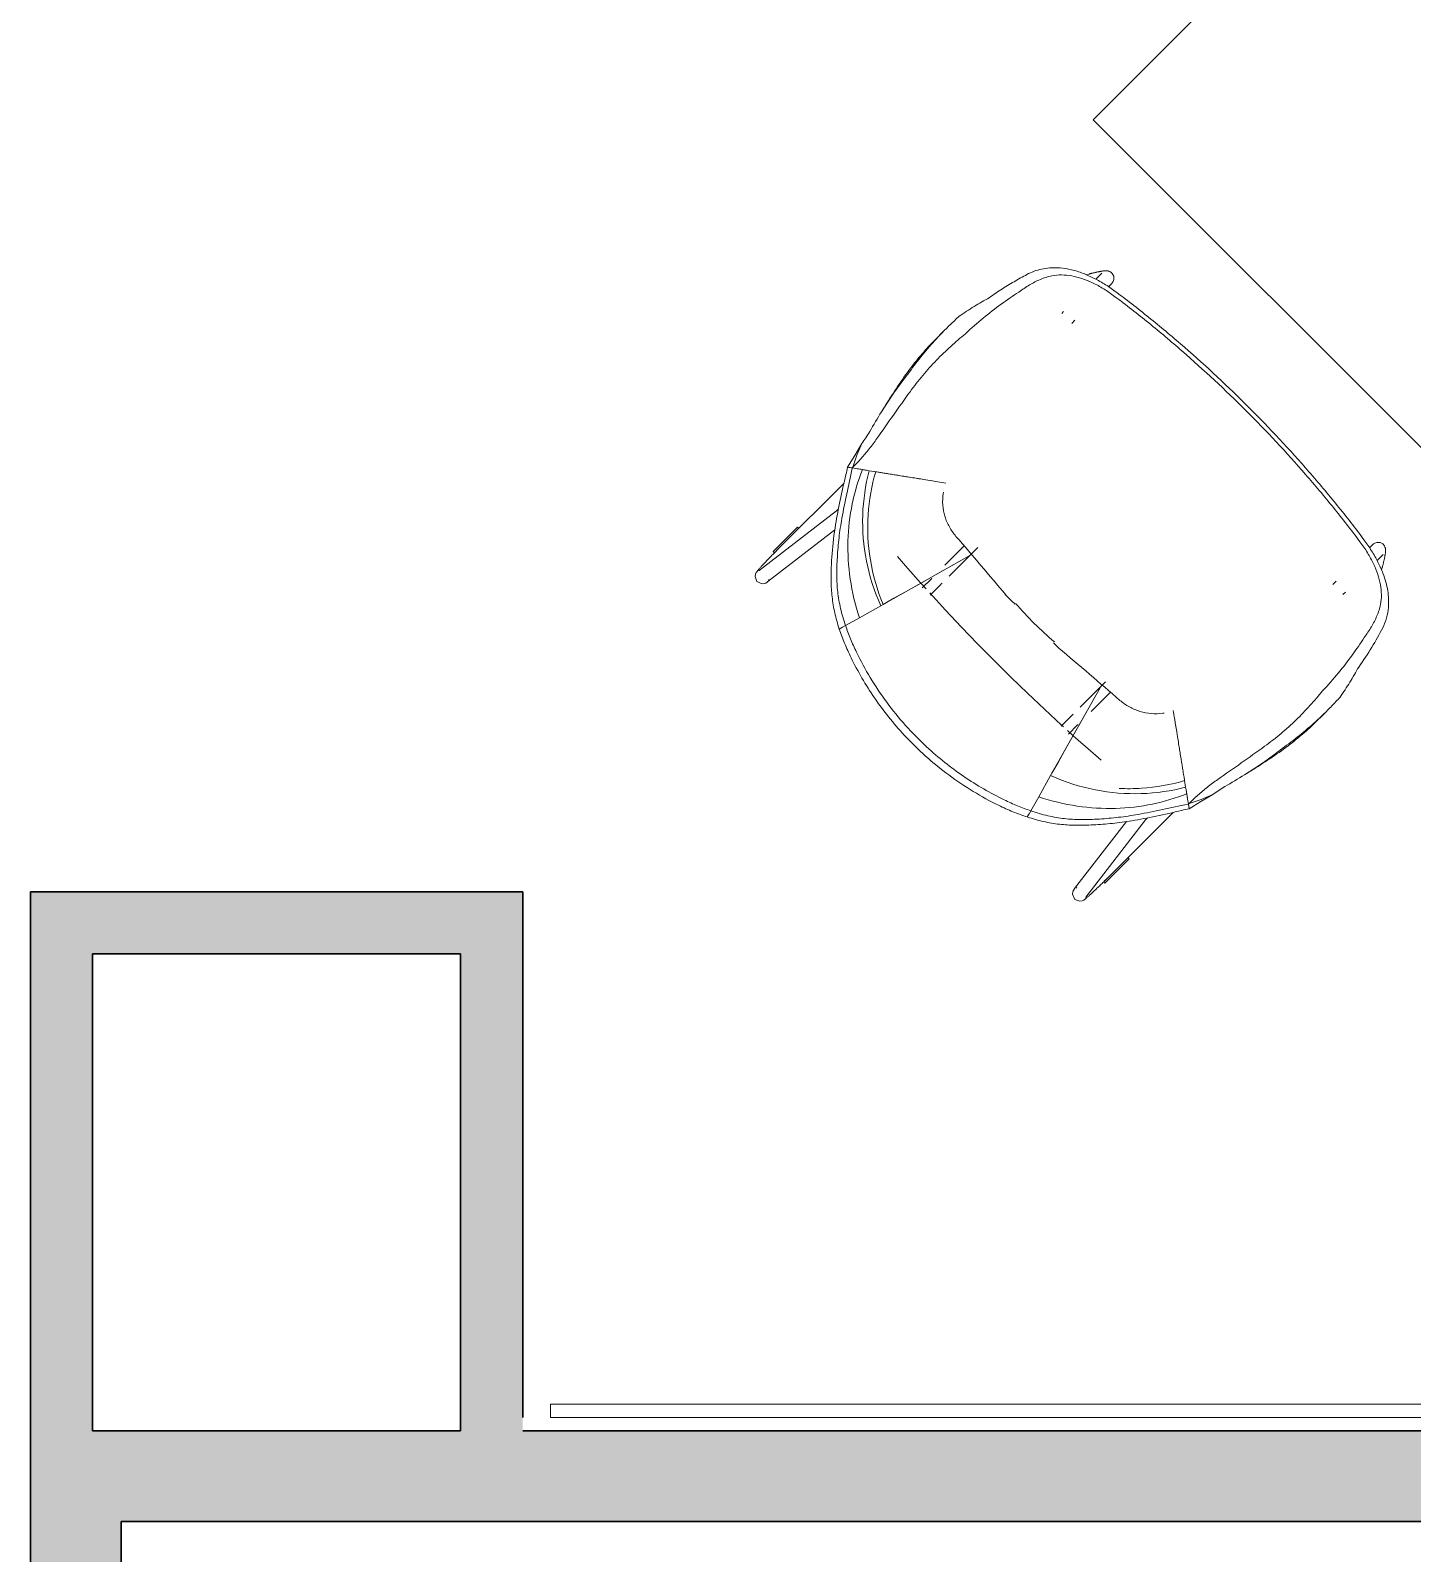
# Model space of a CAD drawing. Header units: millimetres. Extents: x 155927 to 295199, y -4084 to 97293.
# Drawn here: x 226351 to 227907, y 26120 to 27834 of the extents above; entities that cross this region are included whole.
import ezdxf

# ---------------------------------------------------------------- set-up
doc = ezdxf.new("R2010")
doc.units = ezdxf.units.MM
doc.header["$MEASUREMENT"] = 0
for name, color, linetype, lineweight in [('A-WALL-PATT', 7, 'CONTINUOUS', 9), ('I-FURN', 8, 'CONTINUOUS', 9), ('I-WALL', 7, 'CONTINUOUS', 9)]:
    doc.layers.add(name, color=color, linetype=linetype, lineweight=lineweight)

msp = doc.modelspace()

# ---------------------------------------------------------------- hatches: boundary and pattern name
at = {"layer": 'A-WALL-PATT'}
for points in [[(226420.8, 26257.6), (226420.8, 26864.4), (226350.8, 26864.4), (226350.8, 26257.6)], [(226834.9, 26794.4), (226834.9, 26864.4), (226420.8, 26864.4), (226420.8, 26794.4)], [(226904.9, 26257.6), (226904.9, 26864.4), (226834.9, 26864.4), (226834.9, 26257.6)], [(226452.8, 26155.6), (230379.3, 26155.6), (230379.3, 26257.6), (226452.8, 26257.6)]]:
    msp.add_hatch(color=256, dxfattribs=at).paths.add_polyline_path(points, flags=0)
h = msp.add_hatch(color=256, dxfattribs=at)
h.paths.add_polyline_path([(226452.8, 15229.6), (226452.8, 16778.1), (226350.8, 16778.1), (226350.8, 15229.6)], flags=0)
h.paths.add_polyline_path([(226452.8, 17788.1), (226452.8, 19528.1), (226350.8, 19528.1), (226350.8, 17788.1)], flags=0)
h.paths.add_polyline_path([(226350.8, 20538.1), (226452.8, 20538.1), (226452.8, 22278.1), (226350.8, 22278.1), (226350.8, 20988.1)], flags=0)
h.paths.add_polyline_path([(226452.8, 23288.1), (226452.8, 25028.1), (226350.8, 25028.1), (226350.8, 23288.1)], flags=0)
h.paths.add_polyline_path([(226452.8, 26038.1), (226452.8, 26257.6), (226350.8, 26257.6), (226350.8, 26038.1)], flags=0)

# ---------------------------------------------------------------- linework, layer by layer
at = {"layer": 'I-FURN'}
for p, q in [((228041.9, 28228.4), (227547, 27733.5)), ((227547, 27733.5), (228041.9, 27238.5)), ((227537.3, 27560.4), (227537.4, 27559.9)), ((227542.6, 27559.8), (227539.2, 27558.9)), ((227542.8, 27559.9), (227542.6, 27559.8)), ((227543.5, 27560.1), (227542.8, 27559.9)), ((227544.2, 27560.2), (227543.5, 27560.1)), ((227545, 27560.4), (227544.2, 27560.2)), ((227545.7, 27560.6), (227545, 27560.4)), ((227546.4, 27560.8), (227545.7, 27560.6)), ((227547.1, 27561), (227546.4, 27560.8)), ((227547.8, 27561.1), (227547.1, 27561)), ((227548.5, 27561.3), (227547.8, 27561.1)), ((227549.2, 27561.5), (227548.5, 27561.3)), ((227549.9, 27561.6), (227549.2, 27561.5)), ((227550.5, 27561.8), (227549.9, 27561.6)), ((227556.7, 27560.6), (227550, 27553.9)), ((227551.2, 27561.9), (227550.5, 27561.8)), ((227551.8, 27562.1), (227551.2, 27561.9)), ((227552.5, 27562.2), (227551.8, 27562.1)), ((227553.1, 27562.3), (227552.5, 27562.2)), ((227553.7, 27562.4), (227553.1, 27562.3)), ((227554.3, 27562.6), (227553.7, 27562.4)), ((227554.9, 27562.7), (227554.3, 27562.6)), ((227555.5, 27562.8), (227554.9, 27562.7)), ((227556, 27562.9), (227555.5, 27562.8)), ((227556.6, 27563), (227556, 27562.9)), ((227557.1, 27563), (227556.6, 27563)), ((227557.6, 27563.1), (227557.1, 27563)), ((227558.1, 27563.2), (227557.6, 27563.1)), ((227558.6, 27563.3), (227558.1, 27563.2)), ((227559.1, 27563.3), (227558.6, 27563.3)), ((227559.5, 27563.4), (227559.1, 27563.3)), ((227560, 27563.4), (227559.5, 27563.4)), ((227560.5, 27563.4), (227560, 27563.4)), ((227560.9, 27563.4), (227560.5, 27563.4)), ((227561.4, 27563.5), (227560.9, 27563.4)), ((227561.9, 27563.4), (227561.4, 27563.5)), ((227562.5, 27563.4), (227561.9, 27563.4)), ((227563.2, 27563.3), (227562.5, 27563.4)), ((227564, 27563.2), (227563.2, 27563.3)), ((227565.2, 27562.8), (227564, 27563.2)), ((227566.7, 27562.1), (227565.2, 27562.8)), ((227568.6, 27560.4), (227566.7, 27562.1)), ((227570.2, 27557.3), (227568.6, 27560.4)), ((227569.5, 27551.4), (227568.6, 27550)), ((227570.3, 27553.8), (227569.5, 27551.4)), ((227570.2, 27557.3), (227570.3, 27553.8)), ((227564.2, 27545.5), (227568, 27549.3)), ((227568.6, 27550), (227568, 27549.3)), ((227513.8, 27517.7), (227511.6, 27515.5)), ((227522.9, 27504.2), (227526.5, 27507.8)), ((227378.7, 27495.4), (227372.8, 27489.4)), ((227322.8, 27425.9), (227331, 27437.3)), ((227308.8, 27404.7), (227315.6, 27415.3)), ((227315.6, 27415.3), (227322.8, 27425.9)), ((227286.8, 27368.9), (227278.6, 27355.6)), ((227281.1, 27355.9), (227286.8, 27368.9)), ((227278.6, 27355.6), (227270.5, 27342.3)), ((227276.5, 27342.4), (227281.1, 27355.9)), ((227275.9, 27341.5), (227270.6, 27342.4)), ((227275.9, 27341.5), (227270.6, 27342.4)), ((227270.6, 27342.4), (227275.9, 27341.5)), ((227275.8, 27341), (227275.9, 27341.5)), ((227275.9, 27341.5), (227276.5, 27342.4)), ((227281.3, 27340.6), (227287.4, 27339.6)), ((227287.4, 27339.6), (227291.7, 27338.9)), ((227291.7, 27338.9), (227294.9, 27338.4)), ((227294.9, 27338.4), (227302.3, 27337.2)), ((227266.6, 27324.4), (227192.6, 27250.4)), ((227378.4, 27314.2), (227378.1, 27312.7)), ((227257.8, 27293), (227260.4, 27295.6)), ((227258.2, 27293.4), (227259.4, 27294.2)), ((227258.2, 27293.4), (227171, 27226.2)), ((227180.7, 27213.5), (227256.4, 27271.7)), ((227214.2, 27274.8), (227186.9, 27247.6)), ((227214.2, 27274.8), (227215.6, 27273.4)), ((227184.6, 27242.3), (227185.5, 27243.3)), ((227185.5, 27243.3), (227186.5, 27244.2)), ((227186.5, 27244.2), (227187.4, 27245.2)), ((227188.3, 27246.1), (227187, 27247.5)), ((227187.4, 27245.2), (227188.4, 27246.2)), ((227192.6, 27250.4), (227188.3, 27246.1)), ((227188.4, 27246.2), (227189.4, 27247.2)), ((227189.4, 27247.2), (227190.4, 27248.2)), ((227190.4, 27248.2), (227191.4, 27249.2)), ((227191.4, 27249.2), (227192.4, 27250.2)), ((227192.4, 27250.2), (227192.6, 27250.4)), ((227310.6, 27187.9), (227410.2, 27244)), ((227401.9, 27253.7), (227380.2, 27232)), ((227386.5, 27221.3), (227417.3, 27252.1)), ((227410.2, 27244), (227393.5, 27234.6)), ((227862, 27255.3), (227858.2, 27251.5)), ((227862.7, 27255.9), (227862, 27255.3)), ((227864.1, 27256.8), (227862.7, 27255.9)), ((227866.5, 27257.6), (227864.1, 27256.8)), ((227870, 27257.5), (227866.5, 27257.6)), ((227866.6, 27237.2), (227873.3, 27243.9)), ((227870, 27257.5), (227873.1, 27255.9)), ((227873.1, 27255.9), (227874.8, 27254)), ((227874.8, 27254), (227875.5, 27252.4)), ((227875.5, 27242.8), (227875.4, 27242.2)), ((227875.5, 27252.4), (227875.9, 27251.3)), ((227875.6, 27243.3), (227875.5, 27242.8)), ((227875.7, 27243.9), (227875.6, 27243.3)), ((227875.8, 27244.4), (227875.7, 27243.9)), ((227875.9, 27245.4), (227875.8, 27244.9)), ((227875.8, 27244.9), (227875.8, 27244.4)), ((227875.9, 27251.3), (227876.1, 27250.5)), ((227876, 27245.9), (227875.9, 27245.4)), ((227876.1, 27246.8), (227876, 27246.4)), ((227876, 27246.4), (227876, 27245.9)), ((227876.1, 27250.5), (227876.1, 27249.8)), ((227876.1, 27249.8), (227876.2, 27249.2)), ((227876.2, 27248.2), (227876.1, 27247.8)), ((227876.1, 27247.8), (227876.1, 27247.3)), ((227876.1, 27247.3), (227876.1, 27246.8)), ((227876.2, 27249.2), (227876.2, 27248.7)), ((227876.2, 27248.7), (227876.2, 27248.2)), ((227168.8, 27225.1), (227169.2, 27225.6)), ((227169.2, 27225.6), (227169.5, 27226)), ((227169.5, 27226), (227169.9, 27226.5)), ((227169.9, 27226.5), (227170.3, 27227)), ((227170.3, 27227), (227170.8, 27227.5)), ((227170.7, 27226), (227170.8, 27226)), ((227170.8, 27227.5), (227171.3, 27228.1)), ((227170.8, 27226), (227170.9, 27226.1)), ((227170.9, 27226.1), (227171, 27226.2)), ((227171.3, 27228.1), (227171.8, 27228.7)), ((227171.8, 27228.7), (227172.3, 27229.3)), ((227172.3, 27229.3), (227172.9, 27229.9)), ((227172.9, 27229.9), (227173.5, 27230.6)), ((227173.5, 27230.6), (227174.1, 27231.3)), ((227174.1, 27231.3), (227174.8, 27232)), ((227174.8, 27232), (227175.5, 27232.7)), ((227175.5, 27232.7), (227176.2, 27233.5)), ((227176.2, 27233.5), (227176.9, 27234.3)), ((227176.9, 27234.3), (227177.7, 27235.1)), ((227177.7, 27235.1), (227178.5, 27235.9)), ((227178.5, 27235.9), (227179.3, 27236.8)), ((227179.3, 27236.8), (227180.1, 27237.7)), ((227180.1, 27237.7), (227181, 27238.6)), ((227181, 27238.6), (227181.9, 27239.5)), ((227181.9, 27239.5), (227182.8, 27240.4)), ((227182.8, 27240.4), (227183.7, 27241.4)), ((227183.7, 27241.4), (227184.6, 27242.3)), ((227326.8, 27241.7), (227335.7, 27231.4)), ((227335.7, 27231.4), (227352.8, 27212)), ((227393.5, 27234.6), (227372, 27222.5)), ((227871.6, 27226.5), (227872.5, 27229.9)), ((227872.6, 27230.1), (227872.5, 27229.9)), ((227872.8, 27230.8), (227872.6, 27230.1)), ((227873, 27231.5), (227872.8, 27230.8)), ((227873.1, 27232.2), (227873, 27231.5)), ((227873.3, 27233), (227873.1, 27232.2)), ((227873.5, 27233.7), (227873.3, 27233)), ((227873.7, 27234.4), (227873.5, 27233.7)), ((227873.9, 27235.1), (227873.7, 27234.4)), ((227874, 27235.8), (227873.9, 27235.1)), ((227874.2, 27236.5), (227874, 27235.8)), ((227874.3, 27237.1), (227874.2, 27236.5)), ((227874.5, 27237.8), (227874.3, 27237.1)), ((227874.6, 27238.5), (227874.5, 27237.8)), ((227874.8, 27239.1), (227874.6, 27238.5)), ((227874.9, 27239.8), (227874.8, 27239.1)), ((227875, 27240.4), (227874.9, 27239.8)), ((227875.2, 27241), (227875, 27240.4)), ((227875.3, 27241.6), (227875.2, 27241)), ((227875.4, 27242.2), (227875.3, 27241.6)), ((227166.5, 27219.3), (227166.9, 27221.8)), ((227168.6, 27213.7), (227166.5, 27219.3)), ((227166.9, 27221.8), (227167.4, 27223)), ((227167.4, 27223), (227167.8, 27223.7)), ((227167.8, 27223.7), (227168.2, 27224.2)), ((227168.2, 27224.2), (227168.5, 27224.7)), ((227168.5, 27224.7), (227168.8, 27225.1)), ((227168.6, 27213.7), (227174.4, 27211)), ((227174.4, 27211), (227177.1, 27211.4)), ((227177.1, 27211.4), (227178.4, 27211.9)), ((227178.4, 27211.9), (227179.1, 27212.3)), ((227179.1, 27212.3), (227179.6, 27212.7)), ((227179.6, 27212.7), (227180.1, 27213)), ((227180.1, 27213), (227180.5, 27213.3)), ((227180.5, 27213.3), (227180.7, 27213.5)), ((227181.5, 27215.3), (227181.6, 27215.5)), ((227181.6, 27215.5), (227181.8, 27215.7)), ((227181.8, 27215.7), (227182, 27216)), ((227352.5, 27211.5), (227335.8, 27202.1)), ((227372, 27222.5), (227352.5, 27211.5)), ((227352.8, 27212), (227358.9, 27205.3)), ((227364.9, 27216.7), (227354.6, 27206.4)), ((227364.9, 27216.7), (227365.6, 27217.3)), ((227374, 27208.8), (227373.4, 27208.2)), ((227374.7, 27209.5), (227374, 27208.8)), ((227375.4, 27210.2), (227374.7, 27209.5)), ((227376.1, 27210.9), (227375.4, 27210.2)), ((227376.9, 27211.7), (227376.1, 27210.9)), ((227385.6, 27220.4), (227384.8, 27219.6)), ((227386.5, 27221.3), (227385.6, 27220.4)), ((227820.6, 27213.9), (227816.9, 27210.2)), ((227872.6, 27224.7), (227873.1, 27224.5)), ((227322.8, 27194.8), (227314.3, 27190)), ((227335.8, 27202.1), (227322.8, 27194.8)), ((227363, 27200.8), (227380.7, 27181.5)), ((227363.5, 27198.3), (227373.4, 27208.2)), ((227448.8, 27198.8), (227448, 27199)), ((227828.2, 27198.9), (227831.1, 27201.8)), ((227307.9, 27186.4), (227284, 27172.9)), ((227284, 27172.9), (227307.9, 27186.4)), ((227310.6, 27187.9), (227307.9, 27186.4)), ((227307.9, 27186.4), (227310.6, 27187.9)), ((227314.3, 27190), (227310.6, 27187.9)), ((227380.7, 27181.5), (227398.7, 27162.4)), ((227261.3, 27160.1), (227264.8, 27162.1)), ((227261.3, 27160.1), (227264.8, 27162.1)), ((227264.8, 27162.1), (227268.3, 27164.1)), ((227264.8, 27162.1), (227268.3, 27164.1)), ((227284, 27172.9), (227268.3, 27164.1)), ((227268.3, 27164.1), (227284, 27172.9)), ((227398.7, 27162.4), (227417, 27143.5)), ((227417, 27143.5), (227435.5, 27124.7)), ((227435.5, 27124.7), (227454.3, 27106.1)), ((227454.3, 27106.1), (227473.2, 27087.8)), ((227556.8, 27097.5), (227500.6, 26997.9)), ((227561, 27100.8), (227534, 27073.7)), ((227544.7, 27067.5), (227566.4, 27089.2)), ((227547.3, 27080.7), (227556.8, 27097.5)), ((227473.2, 27087.8), (227492.3, 27069.8)), ((227532.4, 27072.2), (227533.3, 27073)), ((227533.3, 27073), (227534, 27073.7)), ((227535.3, 27059.3), (227547.3, 27080.7)), ((227492.3, 27069.8), (227511.5, 27052)), ((227520.9, 27060.7), (227511, 27050.8)), ((227520.9, 27060.7), (227521.6, 27061.3)), ((227521.6, 27061.3), (227522.3, 27062)), ((227522.3, 27062), (227523, 27062.8)), ((227523, 27062.8), (227523.7, 27063.5)), ((227523.7, 27063.5), (227524.5, 27064.2)), ((227524.2, 27039.7), (227535.3, 27059.3)), ((227625.4, 27065.4), (227626.9, 27065.6)), ((227802.1, 27060), (227808.1, 27066)), ((227511.5, 27052), (227513.5, 27050.2)), ((227514.8, 27023), (227524.2, 27039.7)), ((227524.7, 27040.1), (227518, 27046.1)), ((227519.1, 27041.9), (227529.4, 27052.2)), ((227544.1, 27022.9), (227524.7, 27040.1)), ((227530, 27052.8), (227529.4, 27052.2)), ((227507.5, 27010.1), (227514.8, 27023)), ((227556.2, 27012.5), (227544.1, 27022.9)), ((227502.7, 27001.6), (227507.5, 27010.1)), ((227728, 27002.9), (227717.4, 26996.1)), ((227738.7, 27010.1), (227728, 27002.9)), ((227750, 27018.2), (227738.7, 27010.1)), ((227485.7, 26971.3), (227499.1, 26995.2)), ((227499.1, 26995.2), (227485.7, 26971.3)), ((227499.1, 26995.2), (227500.6, 26997.9)), ((227500.6, 26997.9), (227499.1, 26995.2)), ((227500.6, 26997.9), (227502.7, 27001.6)), ((227649.9, 26989.6), (227651.1, 26982.2)), ((227476.8, 26955.6), (227485.7, 26971.3)), ((227485.7, 26971.3), (227476.8, 26955.6)), ((227651.1, 26982.2), (227651.7, 26979)), ((227651.7, 26979), (227652.4, 26974.7)), ((227652.4, 26974.7), (227653.3, 26968.6)), ((227668.6, 26968.3), (227655.1, 26963.8)), ((227668.3, 26965.9), (227681.6, 26974.1)), ((227681.6, 26974.1), (227668.6, 26968.3)), ((227474.8, 26952.1), (227472.9, 26948.6)), ((227474.8, 26952.1), (227472.9, 26948.6)), ((227476.8, 26955.6), (227474.8, 26952.1)), ((227476.8, 26955.6), (227474.8, 26952.1)), ((227563.1, 26879.9), (227637.1, 26953.8)), ((227654.2, 26963.2), (227653.7, 26963.1)), ((227654.2, 26963.2), (227655.1, 26963.8)), ((227655.1, 26957.9), (227654.2, 26963.2)), ((227655, 26958.4), (227654.2, 26963.2)), ((227654.2, 26963.2), (227655.1, 26957.9)), ((227655, 26957.8), (227668.3, 26965.9)), ((227584.4, 26943.5), (227526.2, 26868)), ((227538.9, 26858.3), (227606.1, 26945.5)), ((227608.3, 26947.7), (227605.6, 26945)), ((227606.1, 26945.5), (227606.9, 26946.7)), ((227560.3, 26874.2), (227587.5, 26901.5)), ((227586.1, 26902.9), (227587.5, 26901.5)), ((227524.2, 26864.4), (227524.7, 26865.6)), ((227524.7, 26865.6), (227525.1, 26866.4)), ((227525.1, 26866.4), (227525.4, 26866.9)), ((227525.4, 26866.9), (227525.7, 26867.4)), ((227525.7, 26867.4), (227526.1, 26867.8)), ((227526.1, 26867.8), (227526.2, 26868)), ((227528, 26868.8), (227528.2, 26868.9)), ((227528.2, 26868.9), (227528.4, 26869)), ((227528.4, 26869), (227528.7, 26869.3)), ((227547.8, 26865), (227548.7, 26865.8)), ((227548.7, 26865.8), (227549.5, 26866.6)), ((227549.5, 26866.6), (227550.4, 26867.4)), ((227550.4, 26867.4), (227551.3, 26868.3)), ((227551.3, 26868.3), (227552.2, 26869.1)), ((227552.2, 26869.1), (227553.1, 26870)), ((227553.1, 26870), (227554.1, 26870.9)), ((227554.1, 26870.9), (227555, 26871.9)), ((227555, 26871.9), (227556, 26872.8)), ((227556, 26872.8), (227557, 26873.8)), ((227557, 26873.8), (227557.9, 26874.7)), ((227557.9, 26874.7), (227558.9, 26875.7)), ((227558.9, 26875.6), (227563.2, 26879.9)), ((227558.9, 26875.7), (227559.9, 26876.7)), ((227560.2, 26874.2), (227558.9, 26875.6)), ((227559.9, 26876.7), (227560.9, 26877.7)), ((227560.9, 26877.7), (227561.9, 26878.7)), ((227561.9, 26878.7), (227562.9, 26879.7)), ((227562.9, 26879.7), (227563.1, 26879.9)), ((227523.7, 26861.7), (227524.2, 26864.4)), ((227526.4, 26855.9), (227523.7, 26861.7)), ((227526.4, 26855.9), (227532.1, 26853.8)), ((227532.1, 26853.8), (227534.6, 26854.2)), ((227534.6, 26854.2), (227535.7, 26854.7)), ((227535.7, 26854.7), (227536.4, 26855.1)), ((227536.4, 26855.1), (227536.9, 26855.5)), ((227536.9, 26855.5), (227537.4, 26855.8)), ((227537.4, 26855.8), (227537.9, 26856.1)), ((227537.9, 26856.1), (227538.3, 26856.5)), ((227538.3, 26856.5), (227538.8, 26856.8)), ((227538.7, 26858.1), (227538.9, 26858.2)), ((227538.7, 26858), (227538.7, 26858.1)), ((227538.8, 26856.8), (227539.2, 26857.2)), ((227538.9, 26858.2), (227538.9, 26858.3)), ((227539.2, 26857.2), (227539.7, 26857.6)), ((227539.7, 26857.6), (227540.2, 26858.1)), ((227540.2, 26858.1), (227540.8, 26858.6)), ((227540.8, 26858.6), (227541.4, 26859.1)), ((227541.4, 26859.1), (227542, 26859.6)), ((227542, 26859.6), (227542.6, 26860.2)), ((227542.6, 26860.2), (227543.3, 26860.8)), ((227543.3, 26860.8), (227544, 26861.4)), ((227544, 26861.4), (227544.7, 26862.1)), ((227544.7, 26862.1), (227545.4, 26862.7)), ((227545.4, 26862.7), (227546.2, 26863.5)), ((227546.2, 26863.5), (227547, 26864.2)), ((227547, 26864.2), (227547.8, 26865))]:
    msp.add_line(p, q, dxfattribs=at)
msp.add_arc((227745.9, 27433.2), 376.1, 220.4707, 229.8741, dxfattribs=at)
for centre, major_axis, ratio, start_param, end_param in [((231591.5, 25688.2), (-4235.4, -4235.4), 0.743145, 5.018195, 5.020176), ((231835.1, 24633.8), (-3756.6, 3756.6), 0.981627, 0.240335, 0.245277), ((226769.6, 27302.2), (-411.5, -411.5), 0.743145, 2.271868, 2.288409), ((224946.5, 31522.4), (-3756.6, 3756.6), 0.981627, 2.896316, 2.901258), ((226000.9, 31278.8), (-4235.4, -4235.4), 0.743145, 1.263009, 1.26499), ((227614.9, 26456.9), (-411.5, -411.5), 0.743145, 3.994777, 4.011317)]:
    msp.add_ellipse(centre, major_axis=major_axis, ratio=ratio, start_param=start_param, end_param=end_param, dxfattribs=at)
for points in [[(227474.3, 27560.2), (227469.5, 27557.7), (227459.9, 27552.4), (227444.9, 27543.5), (227435, 27536.7), (227430.1, 27533.1)], [(227463.3, 27539.5), (227467.2, 27542.4), (227475.2, 27547.7), (227487.5, 27554.1), (227496.2, 27556.8), (227500.6, 27557.9)], [(227500.6, 27557.9), (227504.2, 27558.5), (227511.4, 27559.1), (227522.8, 27558), (227534.4, 27555), (227542.2, 27551.8), (227546.2, 27549.9)], [(227573.5, 27539.1), (227569.4, 27542.2), (227561.1, 27547.9), (227548.3, 27555.1), (227539.8, 27558.9), (227535.6, 27560.5)], [(227403.4, 27492.6), (227410, 27498.8), (227423.2, 27510.6), (227443.5, 27526), (227456.8, 27535.2), (227463.3, 27539.5)], [(227546.2, 27549.9), (227550.5, 27547.9), (227558.9, 27543.3), (227567.2, 27537.7), (227571.2, 27534.6)], [(227430.1, 27533.1), (227424.4, 27530), (227413.1, 27523.5), (227401.8, 27516.1), (227396.1, 27512.2)], [(227376.6, 27493.2), (227379.8, 27496.5), (227386.3, 27503), (227392.9, 27509.2), (227396.1, 27512.2)], [(227331, 27437.3), (227335.9, 27443.9), (227345.6, 27457), (227360.6, 27476), (227371.1, 27487.7), (227376.6, 27493.2)], [(227340.9, 27427.3), (227345.5, 27433.7), (227355.1, 27445.9), (227370.5, 27463), (227386.7, 27478.5), (227397.8, 27488.1), (227403.4, 27492.6)], [(227370.2, 27486.9), (227365.5, 27482.1), (227356.2, 27472.1), (227347.5, 27461.6), (227343.2, 27456.1)], [(227376.4, 27493.1), (227374.3, 27491), (227372.3, 27489), (227370.2, 27486.9)], [(227343.2, 27456.1), (227338.2, 27449.6), (227328.6, 27436), (227319.4, 27421.8), (227314.9, 27414.6)], [(227303.6, 27374.5), (227309.7, 27383.4), (227322.1, 27401), (227334.6, 27418.6), (227340.9, 27427.3)], [(227295.6, 27382.5), (227294.2, 27380.2), (227291.3, 27375.5), (227288.3, 27371.1), (227286.8, 27368.9)], [(227276.5, 27342.4), (227279.7, 27345.5), (227286, 27352), (227295.1, 27362.8), (227300.8, 27370.5), (227303.6, 27374.5)], [(227268.7, 27333.9), (227266.3, 27324.2), (227262, 27305), (227258.6, 27286.7), (227257.1, 27277.7)], [(227264.2, 27284.9), (227265.9, 27293.9), (227269.5, 27312.2), (227273.6, 27331.3), (227275.8, 27341)], [(227287.4, 27339.6), (227277.6, 27315.1), (227266, 27260.6), (227274.4, 27201.7), (227284, 27172.9)], [(227270.6, 27342.4), (227272.7, 27342), (227274.5, 27341.7), (227275.9, 27341.5)], [(227282.9, 27340.4), (227280.9, 27340.7), (227278.6, 27341.1), (227275.9, 27341.5)], [(227287.4, 27339.6), (227286.3, 27339.8), (227284.8, 27340.1), (227282.9, 27340.4)], [(227294.9, 27338.4), (227290.7, 27322.2), (227285.7, 27288.5), (227289.9, 27236.5), (227300.6, 27202.7), (227307.9, 27186.4)], [(227291.7, 27338.9), (227290.4, 27339.2), (227289, 27339.4), (227287.4, 27339.6)], [(227294.9, 27338.4), (227294, 27338.6), (227293, 27338.7), (227291.7, 27338.9)], [(227302.3, 27337.2), (227297.7, 27321.7), (227291.8, 27289), (227294.3, 27238), (227303.8, 27204.2), (227310.6, 27187.9)], [(227302.3, 27337.2), (227302, 27337.3), (227301.7, 27337.3), (227301.4, 27337.4)], [(227316.8, 27334.9), (227318.8, 27334.5), (227321.1, 27334.2), (227323.4, 27333.8)], [(227328.4, 27333), (227326.6, 27333.3), (227324.7, 27333.6), (227323, 27333.9)], [(227328.5, 27333), (227330.8, 27332.6), (227333.2, 27332.2), (227335.8, 27331.8)], [(227341.8, 27330.8), (227339.5, 27331.2), (227337.3, 27331.6), (227335.2, 27331.9)], [(227341.8, 27330.8), (227344.4, 27330.4), (227347.1, 27330), (227349.9, 27329.5)], [(227356.6, 27328.4), (227354, 27328.9), (227351.5, 27329.3), (227349, 27329.7)], [(227356.6, 27328.4), (227359.4, 27328), (227362.2, 27327.5), (227365.2, 27327)], [(227372.1, 27325.9), (227369.4, 27326.4), (227366.7, 27326.8), (227364, 27327.2)], [(227372.1, 27325.9), (227375.1, 27325.4), (227378.1, 27325), (227381.2, 27324.5)], [(227378.1, 27312.7), (227377.6, 27308.4), (227377.3, 27299.7), (227379.7, 27286.9), (227384.8, 27274.9), (227389.8, 27267.8), (227392.6, 27264.5)], [(227257.1, 27277.7), (227255.3, 27266.7), (227252.7, 27245), (227252, 27224), (227252.1, 27213.7)], [(227258.5, 27220), (227258.4, 27227), (227258.9, 27241.2), (227260.7, 27262.8), (227262.9, 27277.5), (227264.2, 27284.9)], [(227392.6, 27264.5), (227402, 27253.6), (227420.7, 27231.9), (227439.4, 27209.8), (227448.8, 27198.8)], [(227851.8, 27260.7), (227854.9, 27256.6), (227860.6, 27248.4), (227867.8, 27235.6), (227871.6, 27227.1), (227873.2, 27222.9)], [(227862.6, 27233.5), (227860.6, 27237.7), (227856, 27246.2), (227850.4, 27254.4), (227847.3, 27258.5)], [(227870.6, 27187.9), (227871.2, 27191.5), (227871.8, 27198.7), (227870.7, 27210), (227867.7, 27221.7), (227864.5, 27229.5), (227862.6, 27233.5)], [(227252.1, 27213.7), (227252.1, 27208.1), (227252.9, 27196.6), (227255.8, 27178.6), (227259.2, 27166.3), (227261.3, 27160.1)], [(227268.3, 27164.1), (227266.1, 27170.6), (227262.3, 27183.4), (227259.2, 27202.1), (227258.4, 27214.1), (227258.5, 27220)], [(227448, 27199), (227451.7, 27195.4), (227455.3, 27191.8), (227459, 27188.1)], [(227852.2, 27150.6), (227855.1, 27154.5), (227860.4, 27162.5), (227866.8, 27174.9), (227869.6, 27183.5), (227870.6, 27187.9)], [(227274.5, 27127.9), (227271.9, 27133.3), (227267, 27144.1), (227263, 27154.8), (227261.3, 27160.1)], [(227268.3, 27164.1), (227270, 27159.1), (227273.7, 27149.1), (227278.2, 27139.1), (227280.7, 27134)], [(227873, 27161.6), (227869.3, 27154.3), (227861, 27139.7), (227851.2, 27124.8), (227845.9, 27117.4)], [(227502.4, 27144.7), (227504.4, 27142.7), (227506.3, 27140.8), (227508.2, 27138.8)], [(227805.3, 27090.7), (227811.5, 27097.3), (227823.3, 27110.5), (227838.8, 27130.8), (227847.9, 27144), (227852.2, 27150.6)], [(227508.2, 27138.8), (227519.9, 27129), (227543, 27109.3), (227565.8, 27089.7), (227577.2, 27079.9)], [(227845.9, 27117.4), (227842.8, 27111.7), (227836.2, 27100.3), (227828.8, 27089), (227824.9, 27083.4)], [(227740, 27028.2), (227746.4, 27032.8), (227758.7, 27042.3), (227775.7, 27057.7), (227791.3, 27074), (227800.8, 27085.1), (227805.3, 27090.7)], [(227577.2, 27079.9), (227580.5, 27077.1), (227587.6, 27072.1), (227599.6, 27067), (227612.4, 27064.6), (227621.1, 27064.8), (227625.4, 27065.4)], [(227824.9, 27083.4), (227821.9, 27080.1), (227815.7, 27073.6), (227809.2, 27067.1), (227805.9, 27063.8)], [(227637.2, 27068.4), (227637.7, 27065.4), (227638.2, 27062.4), (227638.6, 27059.4)], [(227805.9, 27063.8), (227800.4, 27058.4), (227788.7, 27047.9), (227769.7, 27032.9), (227756.6, 27023.2), (227750, 27018.2)], [(227768.8, 27030.5), (227774.3, 27034.8), (227784.9, 27043.5), (227794.8, 27052.7), (227799.6, 27057.5)], [(227799.6, 27057.5), (227801.7, 27059.6), (227803.8, 27061.7), (227805.9, 27063.8)], [(227642.2, 27037.2), (227642.7, 27034.4), (227643.1, 27031.7), (227643.6, 27029.1)], [(227643.6, 27029.1), (227643.9, 27026.8), (227644.3, 27024.6), (227644.6, 27022.5)], [(227644.5, 27023.1), (227644.9, 27020.5), (227645.3, 27018.1), (227645.7, 27015.7)], [(227687.2, 26990.8), (227696.1, 26997), (227713.8, 27009.3), (227731.3, 27021.9), (227740, 27028.2)], [(227727.3, 27002.2), (227734.5, 27006.7), (227748.7, 27015.9), (227762.3, 27025.5), (227768.8, 27030.5)], [(227645.7, 27015.7), (227646, 27013.8), (227646.3, 27012), (227646.6, 27010.3)], [(227646.5, 27010.7), (227646.9, 27008.3), (227647.3, 27006.2), (227647.6, 27004.2)], [(227647.6, 27004.1), (227647.8, 27002.8), (227648, 27001.5), (227648.2, 27000.4)], [(227499.1, 26995.2), (227515.4, 26987.9), (227549.3, 26977.2), (227601.3, 26973), (227635, 26977.9), (227651.1, 26982.2)], [(227648.2, 27000.6), (227648.6, 26997.7), (227649.4, 26992.8), (227649.8, 26990.3), (227649.9, 26989.6)], [(227655.1, 26963.8), (227658.2, 26967), (227664.7, 26973.3), (227675.5, 26982.3), (227683.2, 26988.1), (227687.2, 26990.8)], [(227485.7, 26971.3), (227514.4, 26961.7), (227573.3, 26953.3), (227627.8, 26964.9), (227652.4, 26974.7)], [(227651.1, 26982.2), (227651.3, 26981.3), (227651.5, 26980.2), (227651.7, 26979)], [(227651.7, 26979), (227651.9, 26977.7), (227652.1, 26976.3), (227652.4, 26974.7)], [(227652.4, 26974.7), (227652.5, 26973.6), (227652.8, 26972), (227653.1, 26970.1)], [(227653.1, 26970.1), (227653.4, 26968.2), (227653.8, 26965.9), (227654.2, 26963.2)], [(227695.2, 26982.8), (227692.9, 26981.4), (227688.3, 26978.6), (227683.8, 26975.6), (227681.6, 26974.1)], [(227472.9, 26948.6), (227467.5, 26950.3), (227456.8, 26954.3), (227446, 26959.1), (227440.6, 26961.8)], [(227446.7, 26967.9), (227451.8, 26965.5), (227461.9, 26961), (227471.8, 26957.2), (227476.8, 26955.6)], [(227532.7, 26945.7), (227526.9, 26945.7), (227514.9, 26946.4), (227496.1, 26949.6), (227483.3, 26953.3), (227476.8, 26955.6)], [(227597.6, 26951.5), (227590.2, 26950.2), (227575.5, 26948), (227553.9, 26946.1), (227539.8, 26945.7), (227532.7, 26945.7)], [(227590.4, 26944.4), (227599.3, 26945.9), (227617.7, 26949.3), (227636.8, 26953.6), (227646.6, 26956)], [(227653.7, 26963.1), (227644, 26960.9), (227624.9, 26956.8), (227606.6, 26953.2), (227597.6, 26951.5)], [(227655, 26958.5), (227654.7, 26960.3), (227654.4, 26962), (227654.2, 26963.2)], [(227472.9, 26948.6), (227479.1, 26946.5), (227491.3, 26943.1), (227509.3, 26940.1), (227520.8, 26939.4), (227526.4, 26939.4)], [(227526.4, 26939.4), (227533.3, 26939.3), (227547.3, 26939.6), (227568.6, 26941.2), (227583.1, 26943.2), (227590.4, 26944.4)]]:
    msp.add_open_spline(points, degree=3, dxfattribs=at)
for points, knots in [([(227535.6, 27560.5), (227531.2, 27562.2), (227522.5, 27565), (227507.5, 27567.4), (227494.1, 27566.7), (227482.5, 27563.8), (227477, 27561.5), (227474.3, 27560.2)], [0, 0, 0, 0, 0.2, 0.4, 0.7, 0.85, 1, 1, 1, 1]), ([(227847.3, 27258.5), (227837.6, 27271.4), (227817.7, 27297), (227775.8, 27346.9), (227719.7, 27407), (227659.6, 27463), (227609.7, 27505), (227584.1, 27524.9), (227571.2, 27534.6)], [-1, -1, -1, -1, -0.875, -0.75, -0.5, -0.25, -0.125, 0, 0, 0, 0]), ([(227573.5, 27539.1), (227586.5, 27529.3), (227612.2, 27509.3), (227662.6, 27466.9), (227723.1, 27410.4), (227779.6, 27349.9), (227822, 27299.5), (227842.1, 27273.8), (227851.8, 27260.7)], [-1, -1, -1, -1, -0.875, -0.75, -0.5, -0.25, -0.125, 0, 0, 0, 0]), ([(227302.3, 27337.2), (227302.9, 27337.1), (227304.5, 27336.9), (227308.5, 27336.2), (227311.9, 27335.7), (227313.3, 27335.4)], [-1, -1, -1, -1, -0.8928571, -0.7857143, -0.7142857, -0.7142857, -0.7142857, -0.7142857]), ([(227316.8, 27334.9), (227316.3, 27335), (227315, 27335.2), (227313.8, 27335.4), (227313.1, 27335.5)], [0.65678994, 0.65678994, 0.65678994, 0.65678994, 0.67857143, 0.71428571, 0.71428571, 0.71428571, 0.71428571]), ([(227873.2, 27222.9), (227874.5, 27219.5), (227876.7, 27213), (227879.5, 27200.1), (227880.1, 27186.4), (227877.5, 27172.6), (227874.7, 27165.2), (227873, 27161.6)], [-1, -1, -1, -1, -0.85, -0.7, -0.4, -0.2, 0, 0, 0, 0]), ([(227440.6, 26961.8), (227430.9, 26966.5), (227411.9, 26976.9), (227384.3, 26995.4), (227358.1, 27016.7), (227329.1, 27045.2), (227305.3, 27075.1), (227286.5, 27104.9), (227278.3, 27120.2), (227274.5, 27127.9)], [-1, -1, -1, -1, -0.861111, -0.722222, -0.583333, -0.444444, -0.222222, -0.111111, 0, 0, 0, 0]), ([(227280.7, 27134), (227285.3, 27124.4), (227295.7, 27105.3), (227314.2, 27077.6), (227335.4, 27051.4), (227363.9, 27022.4), (227393.9, 26998.6), (227423.7, 26979.8), (227439, 26971.7), (227446.7, 26967.9)], [-1, -1, -1, -1, -0.861111, -0.722222, -0.583333, -0.444444, -0.222222, -0.111111, 0, 0, 0, 0]), ([(227638.6, 27059.4), (227638.9, 27058), (227639.3, 27055.3), (227639.7, 27052.6), (227639.9, 27051.3)], [-0.93070121, -0.93070121, -0.93070121, -0.93070121, -0.89285714, -0.85714286, -0.85714286, -0.85714286, -0.85714286]), ([(227639.8, 27052.4), (227640.2, 27049.8), (227640.7, 27047), (227641.1, 27044.1), (227641.2, 27043.9)], [-0.85714286, -0.85714286, -0.85714286, -0.85714286, -0.78571429, -0.77790979, -0.77790979, -0.77790979, -0.77790979]), ([(227641.2, 27043.9), (227641.2, 27043.8), (227641.5, 27041.9), (227641.9, 27039.3), (227642.3, 27036.9), (227642.4, 27036.3)], [-0.78716796, -0.78716796, -0.78716796, -0.78716796, -0.78571429, -0.73214286, -0.71428571, -0.71428571, -0.71428571, -0.71428571]), ([(227576.2, 26980.8), (227584.6, 26980.3), (227609.9, 26980.5), (227634.4, 26984.9), (227649.9, 26989.6)], [0.4999878, 0.4999878, 0.4999878, 0.4999878, 0.6666667, 1, 1, 1, 1])]:
    msp.add_open_spline(points, degree=3, knots=knots, dxfattribs=at)
at = {"layer": 'I-WALL', "lineweight": 30}
for p, q in [((226420.8, 26864.4), (226350.8, 26864.4)), ((226350.8, 26864.4), (226350.8, 26257.6)), ((226834.9, 26864.4), (226420.8, 26864.4)), ((226904.9, 26864.4), (226834.9, 26864.4)), ((226904.9, 26272.6), (226904.9, 26864.4)), ((226420.8, 26257.6), (226420.8, 26794.4)), ((226420.8, 26794.4), (226834.9, 26794.4)), ((226834.9, 26794.4), (226834.9, 26257.6)), ((226350.8, 26257.6), (226350.8, 26038.1)), ((226452.8, 26257.6), (226420.8, 26257.6)), ((226834.9, 26257.6), (226452.8, 26257.6)), ((230379.3, 26257.6), (226904.9, 26257.6)), ((226452.8, 26038.1), (226452.8, 26155.6)), ((226452.8, 26155.6), (230379.3, 26155.6))]:
    msp.add_line(p, q, dxfattribs=at)
at = {"layer": 'I-WALL'}
for p, q in [((226936.3, 26287.6), (230303.3, 26287.6)), ((226936.3, 26287.6), (226936.3, 26272.6)), ((230303.3, 26272.6), (226936.3, 26272.6))]:
    msp.add_line(p, q, dxfattribs=at)

doc.saveas('drawing.dxf')
